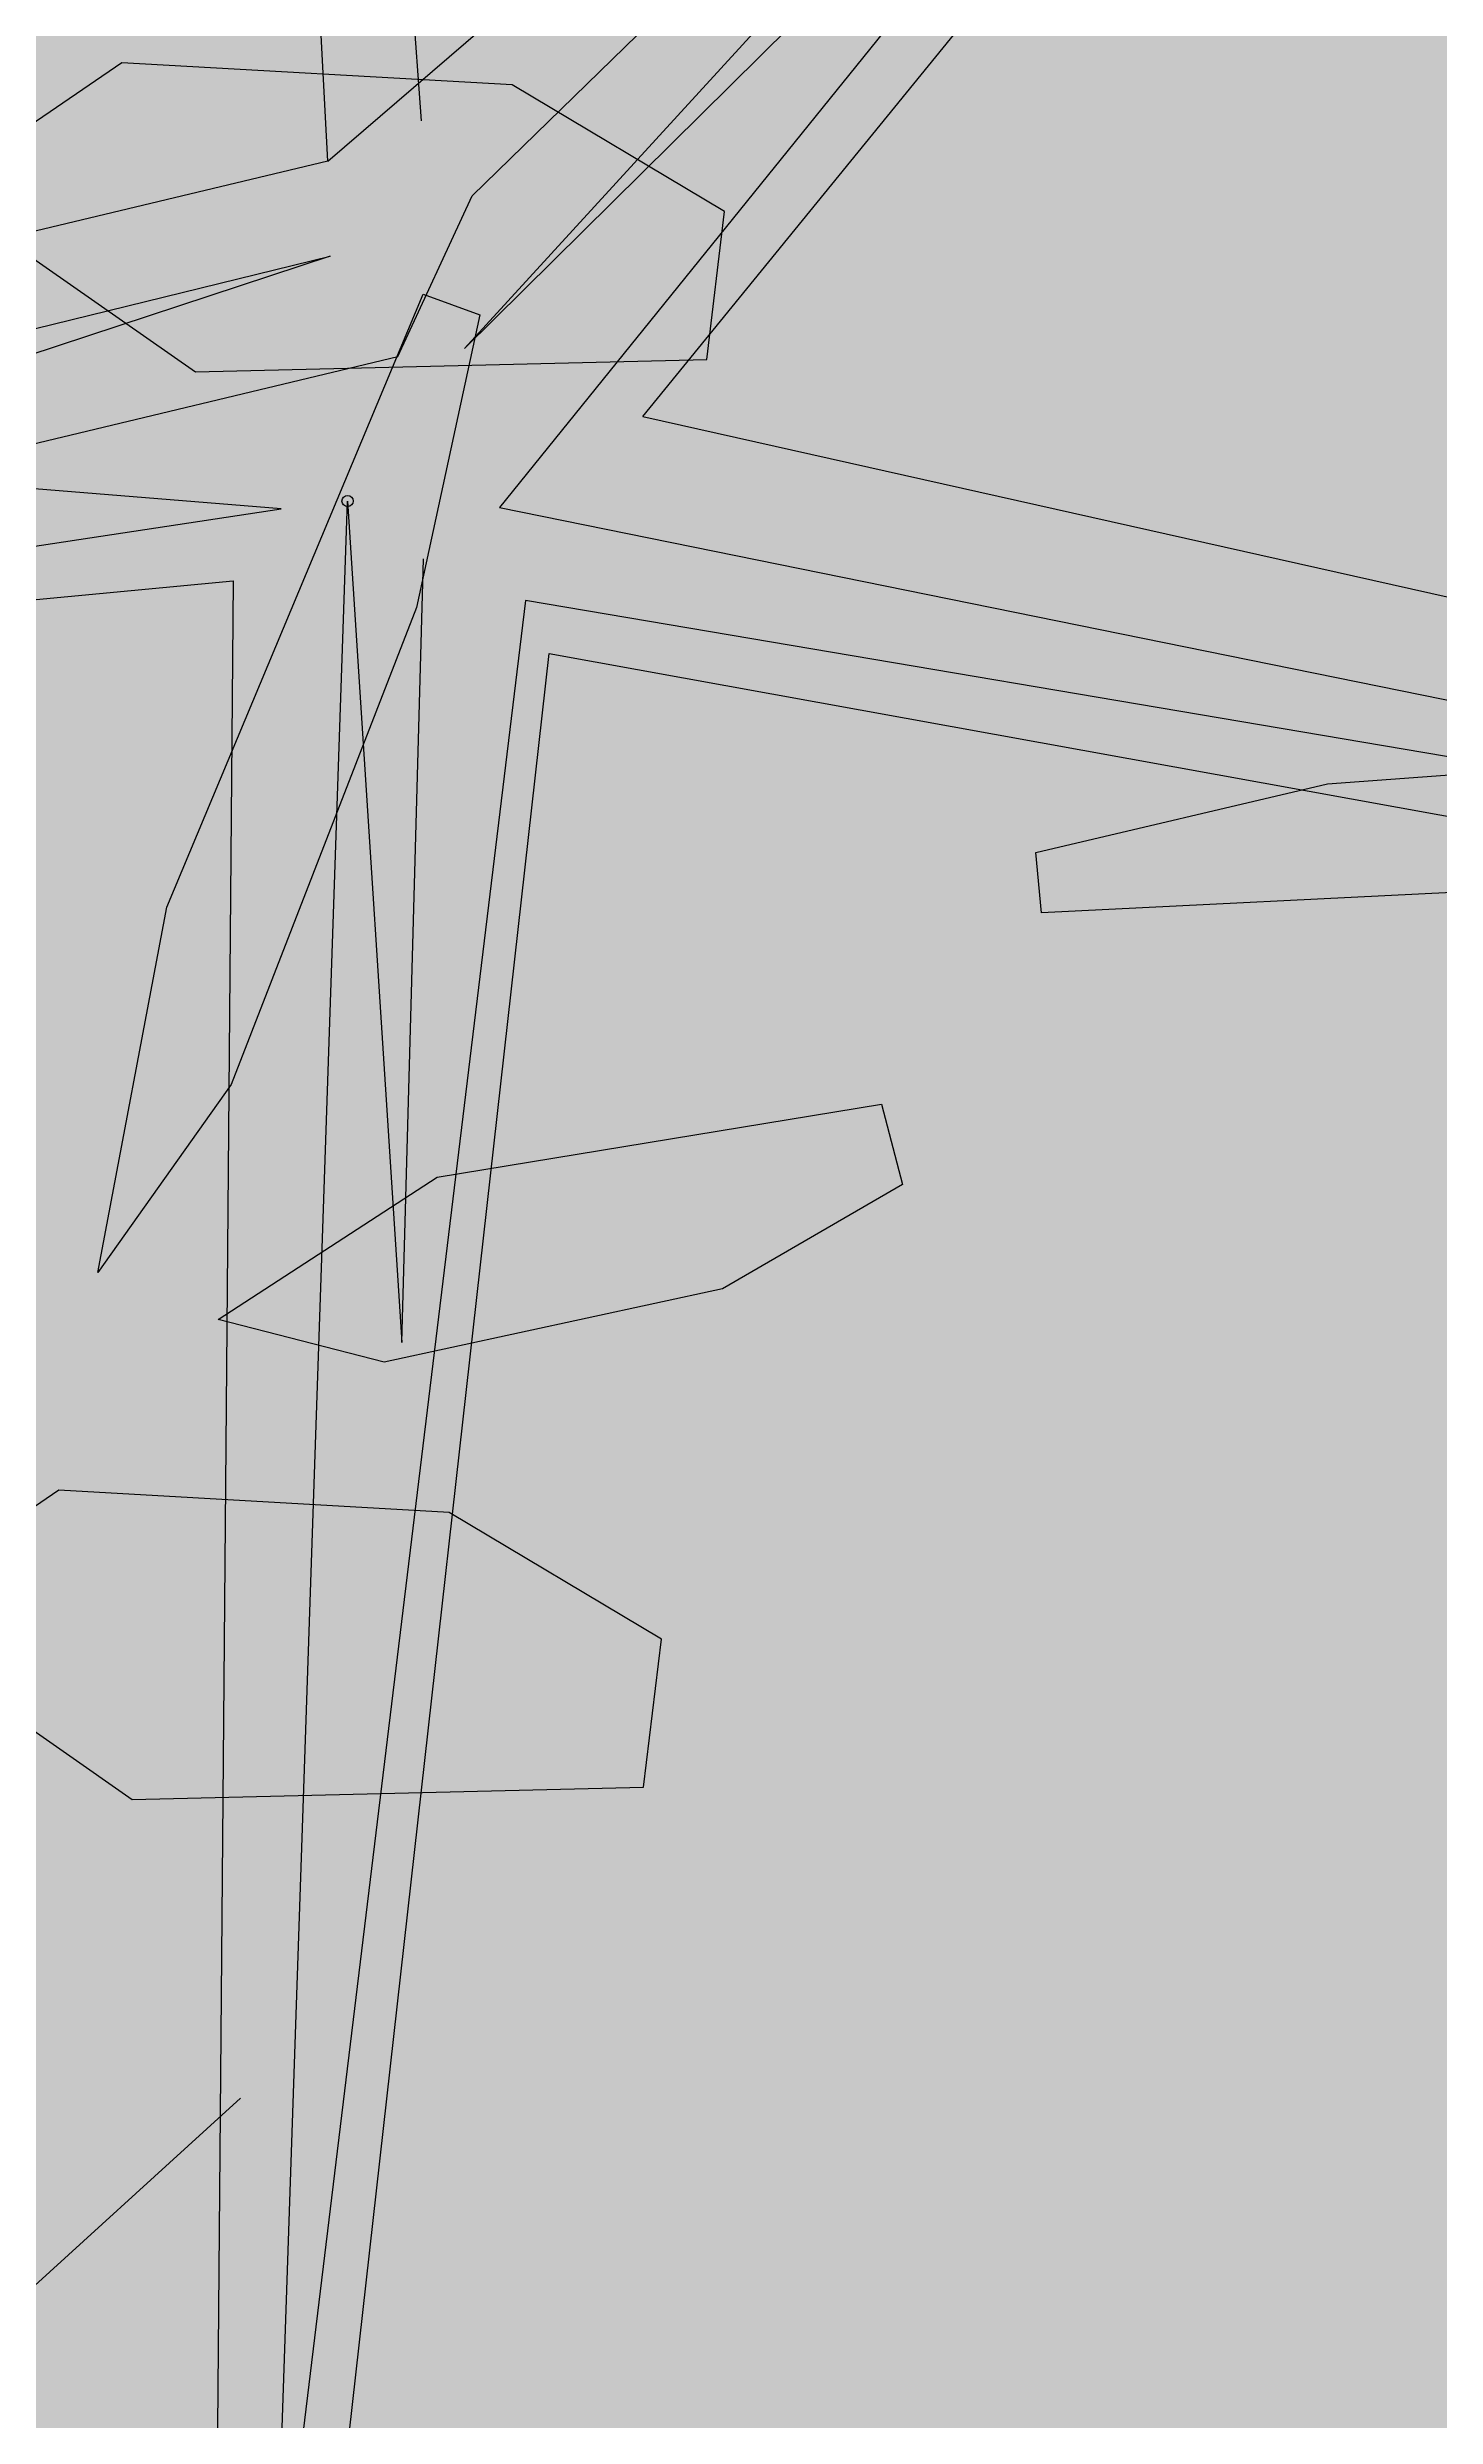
# Model space of a CAD drawing. Header units: metres. Extents: x 349703 to 349913, y 9282546 to 9282694.
# Drawn here: x 349805.1796 to 349805.4213, y 9282625.8481 to 9282626.2607 of the extents above; entities that cross this region are included whole.
import ezdxf

# ---------------------------------------------------------------- set-up
doc = ezdxf.new("R2010")
doc.units = ezdxf.units.M
doc.header["$LTSCALE"] = 0.25
doc.layers.add('AREA-VERDE', color=3, linetype='CONTINUOUS', lineweight=9)
doc.layers.add('ARQ-FONDO', color=253, linetype='CONTINUOUS', lineweight=9)
doc.styles.get("Standard").update_dxf_attribs({"font": 'arial.ttf'})

# ---------------------------------------------------------------- blocks, each defined once
blk = doc.blocks.new('ARR2')
at = {"layer": 'ARQ-FONDO', "lineweight": 5}
for p, q in [((2740.93517, 1214.36421), (2740.90831, 1214.86994)), ((2740.95882, 1214.37431), (2740.92251, 1214.86579)), ((2741.01447, 1214.29989), (2741.36929, 1214.73585)), ((2740.93517, 1214.36421), (2741.3605, 1214.72992)), ((2741.27733, 1214.6535), (2740.96957, 1214.317)), ((2740.97152, 1214.35547), (2741.27733, 1214.6535)), ((2740.96957, 1214.317), (2741.17407, 1214.51937)), ((2741.17407, 1214.51937), (2740.97842, 1214.27699)), ((2740.88334, 1214.38896), (2740.83642, 1214.35686)), ((2740.9816, 1214.38339), (2740.88334, 1214.38896)), ((2741.03509, 1214.35149), (2740.9816, 1214.38339)), ((2740.93517, 1214.36421), (2740.29447, 1214.21106)), ((2740.83642, 1214.35686), (2740.90185, 1214.31112)), ((2740.95281, 1214.315), (2740.97152, 1214.35547)), ((2741.03057, 1214.31424), (2741.03509, 1214.35149)), ((2740.33455, 1214.19325), (2740.93581, 1214.34023)), ((2740.93581, 1214.34023), (2740.5887, 1214.22613)), ((2740.89471, 1214.17639), (2740.95916, 1214.33074)), ((2740.95916, 1214.33074), (2740.9735, 1214.3255)), ((2740.9735, 1214.3255), (2740.9575, 1214.25184)), ((2740.82564, 1214.28456), (2740.95281, 1214.315)), ((2740.90185, 1214.31112), (2741.03057, 1214.31424)), ((2741.01447, 1214.29989), (2741.65941, 1214.15519)), ((2740.92342, 1214.27661), (2740.82564, 1214.28456)), ((2740.5887, 1214.22613), (2740.92342, 1214.27661)), ((2740.92164, 1213.73207), (2740.94018, 1214.27862)), ((2740.94018, 1214.27862), (2740.95384, 1214.06677)), ((2740.97842, 1214.27699), (2741.64026, 1214.1425)), ((2740.95384, 1214.06677), (2740.95926, 1214.26408)), ((2740.63544, 1214.23213), (2740.91136, 1214.25856)), ((2740.91136, 1214.25856), (2740.90469, 1213.47195)), ((2740.9575, 1214.25184), (2740.91088, 1214.13172)), ((2740.98495, 1214.25353), (2740.92164, 1213.73207)), ((2741.64026, 1214.1425), (2740.98495, 1214.25353)), ((2740.90469, 1213.47195), (2740.99091, 1214.24023)), ((2740.99091, 1214.24023), (2741.64218, 1214.12229)), ((2741.18682, 1214.20739), (2741.31531, 1214.21698)), ((2741.11344, 1214.19014), (2741.18682, 1214.20739)), ((2741.11488, 1214.17495), (2741.11344, 1214.19014)), ((2741.28194, 1214.18317), (2741.11488, 1214.17495)), ((2740.87733, 1214.08435), (2740.89471, 1214.17639)), ((2740.91088, 1214.13172), (2740.87733, 1214.08435)), ((2740.96275, 1214.10839), (2741.0746, 1214.12672)), ((2741.0746, 1214.12672), (2741.07984, 1214.10653)), ((2740.90756, 1214.07252), (2740.96275, 1214.10839)), ((2741.07984, 1214.10653), (2741.03453, 1214.08029)), ((2741.03453, 1214.08029), (2740.94942, 1214.06183)), ((2740.94942, 1214.06183), (2740.90756, 1214.07252)), ((2740.86745, 1214.02954), (2740.82054, 1213.99743)), ((2740.96572, 1214.02396), (2740.86745, 1214.02954)), ((2741.0192, 1213.99207), (2740.96572, 1214.02396)), ((2740.82054, 1213.99743), (2740.88597, 1213.9517)), ((2741.01468, 1213.95482), (2741.0192, 1213.99207)), ((2740.88597, 1213.9517), (2741.01468, 1213.95482)), ((2740.91326, 1213.87645), (2740.06527, 1213.10563))]:
    blk.add_line(p, q, dxfattribs=at)
at = {"layer": 'ARQ-FONDO', "lineweight": 9}
blk.add_circle((2740.94018, 1214.27862), 0.00142, dxfattribs=at)
for s in ['P. de Arq. Enrique Guerrero Hernández.', 'P. de Arq. Adrian A. Romero Arguelles.', 'P. de Arq. Francisco Espitia Ramos.', 'P. de Arq. Hugo Suárez Ramírez.']:
    blk.add_text(s, height=1.6e-15, rotation=33.97549, dxfattribs=at).set_placement((2740.94018, 1214.27862))

msp = doc.modelspace()

# ---------------------------------------------------------------- hatches: boundary and pattern name
at = {"layer": 'AREA-VERDE', "lineweight": 0, "true_color": 0xc4e4b2, "transparency": 33554687}
h = msp.add_hatch(color=3, dxfattribs=at)
h.dxf.hatch_style = 1
h.paths.add_polyline_path([(349810.34134, 9282626.72458), (349798.27596, 9282626.71695), (349798.27596, 9282620.77184), (349810.34134, 9282620.77946)])
h.paths.add_polyline_path([(349799.27596, 9282625.71695), (349809.69309, 9282625.71695), (349809.69309, 9282621.77184), (349799.27596, 9282621.77184)], flags=16)

# ---------------------------------------------------------------- block references
at = {"layer": 'ARQ-FONDO', "xscale": 0.6917913537138002, "yscale": 0.6917913537138002, "zscale": 0.6917913537138002}
msp.add_blockref('ARR2', (347909.07317, 9281786.15426), dxfattribs=at)

doc.saveas('drawing.dxf')
